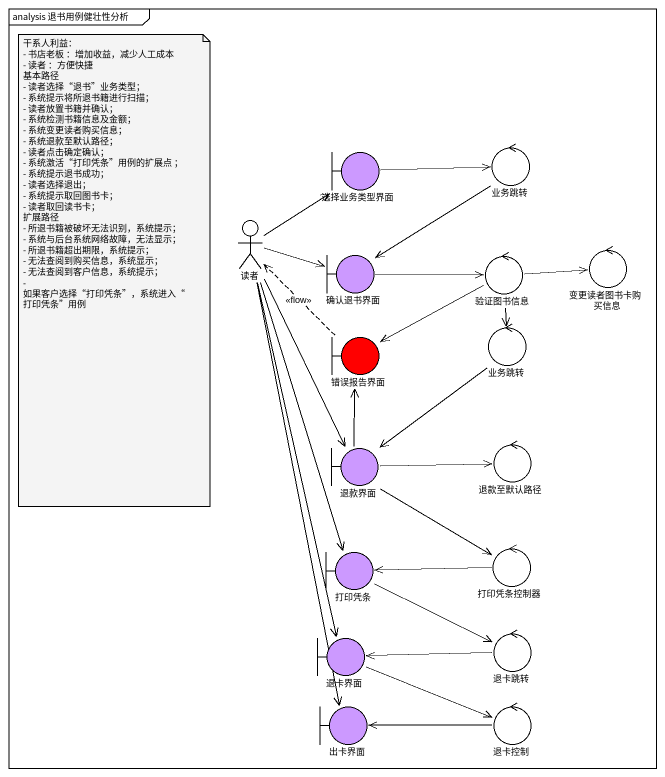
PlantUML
@startuml
mainframe analysis 退书用例健壮性分析
control 业务跳转
boundary 选择业务类型界面 #CC99FF
actor 读者
boundary 确认退书界面 #CC99FF
control 验证图书信息
control 变更读者图书卡购买信息
boundary 错误报告界面 #FF0000
control "业务跳转" as 业务跳转_2
boundary 退款界面 #CC99FF
control 退款至默认路径
boundary 打印凭条 #CC99FF
control 打印凭条控制器
boundary 退卡界面 #CC99FF
control 退卡跳转
boundary 出卡界面 #CC99FF
control 退卡控制
业务跳转 --> 确认退书界面
选择业务类型界面 -right-> 业务跳转
读者 -up-> 选择业务类型界面
读者 -right-> 确认退书界面
读者 --> 退款界面
读者 --> 打印凭条
读者 --> 退卡界面
读者 --> 出卡界面
确认退书界面 -right-> 验证图书信息
验证图书信息 -right-> 变更读者图书卡购买信息
验证图书信息 -left-> 错误报告界面
验证图书信息 --> 业务跳转_2
错误报告界面 .up.> 读者 : <<flow>>
业务跳转_2 --> 退款界面
退款界面 -up-> 错误报告界面
退款界面 -right-> 退款至默认路径
退款界面 --> 打印凭条控制器
打印凭条 -right-> 退卡跳转
打印凭条控制器 -left-> 打印凭条
退卡界面 -right-> 退卡控制
退卡跳转 -left-> 退卡界面
退卡控制 -left-> 出卡界面
note as N1
  干系人利益：
  - 书店老板 ：增加收益，减少人工成本
  - 读者 ：方便快捷
  基本路径
  - 读者选择“退书”业务类型；
  - 系统提示将所退书籍进行扫描；
  - 读者放置书籍并确认；
  - 系统检测书籍信息及金额；
  - 系统变更读者购买信息；
  - 系统退款至默认路径；
  - 读者点击确定确认；
  - 系统激活“打印凭条”用例的扩展点 ；
  - 系统提示退书成功；
  - 读者选择退出；
  - 系统提示取回图书卡；
  - 读者取回读书卡；
  扩展路径
  - 所退书籍被破坏无法识别，系统提示；
  - 系统与后台系统网络故障，无法显示；
  - 所退书籍超出期限，系统提示；
  - 无法查阅到购买信息，系统显示；
  - 无法查阅到客户信息，系统提示；
  - 如果客户选择“打印凭条”，系统进入“打印凭条”用例
end note
@enduml
